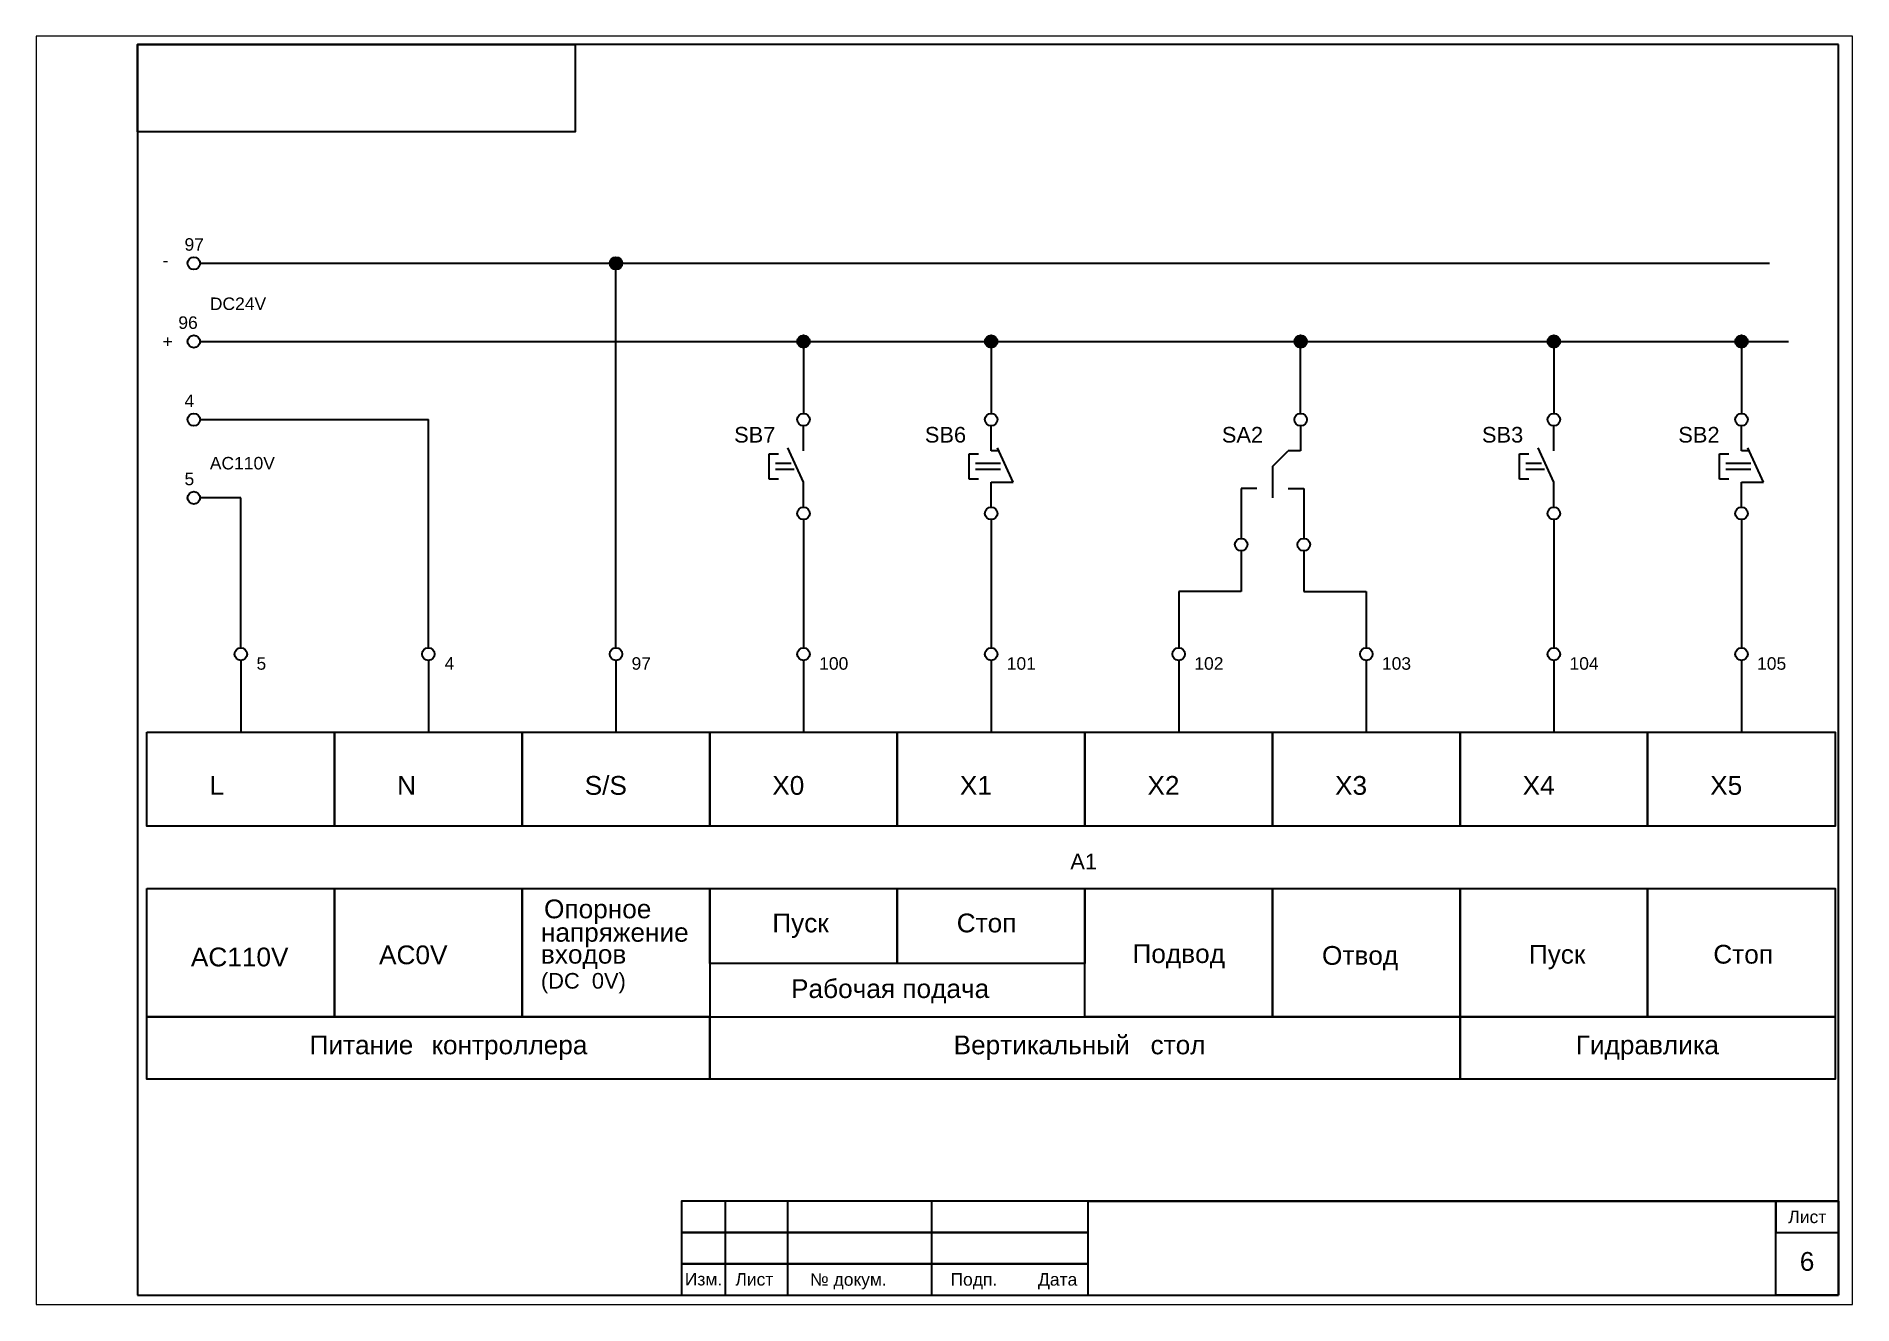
# Paper-space layout 'Лист5' of a CAD drawing. Header units: millimetres. Extents: x 0 to 291, y 0 to 203.
# The model-space entities are those that its viewports show. They can reach past a viewport. Long polylines and large blocks are cut down to what shows.
import ezdxf

# ---------------------------------------------------------------- set-up
doc = ezdxf.new("R2010")
doc.units = ezdxf.units.MM
for name, color, linetype, lineweight in [('Маркировка', 7, 'Continuous', 25), ('Оформление', 7, 'Continuous', 30), ('Элементы', 7, 'Continuous', 30)]:
    doc.layers.add(name, color=color, linetype=linetype, lineweight=lineweight)
doc.styles.get("Standard").update_dxf_attribs({"font": 'arial.ttf'})

msp = doc.modelspace()

# ---------------------------------------------------------------- hatches: boundary and pattern name
at = {"layer": 'Элементы'}
h = msp.add_hatch(color=256, dxfattribs=at)
h.dxf.hatch_style = 1
h.paths.add_polyline_path([(7785.83, 887.68, 1), (7783.83, 887.68, 1)])
h = msp.add_hatch(color=256, dxfattribs=at)
h.dxf.hatch_style = 1
h.paths.add_polyline_path([(7815.83, 875.18, 1), (7813.83, 875.18, 1)])
h = msp.add_hatch(color=256, dxfattribs=at)
h.dxf.hatch_style = 1
h.paths.add_polyline_path([(7845.83, 875.18, 1), (7843.83, 875.18, 1)])
h = msp.add_hatch(color=256, dxfattribs=at)
h.dxf.hatch_style = 1
h.paths.add_polyline_path([(7895.33, 875.18, 1), (7893.33, 875.18, 1)])
h = msp.add_hatch(color=256, dxfattribs=at)
h.dxf.hatch_style = 1
h.paths.add_polyline_path([(7935.83, 875.18, 1), (7933.83, 875.18, 1)])
h = msp.add_hatch(color=256, dxfattribs=at)
h.dxf.hatch_style = 1
h.paths.add_polyline_path([(7965.83, 875.18, 1), (7963.83, 875.18, 1)])

# ---------------------------------------------------------------- linework, layer by layer
at = {"layer": 'Оформление'}
for p, q in [((7980.33, 922.68), (7708.33, 922.68)), ((7708.33, 922.68), (7708.33, 722.68)), ((7980.33, 722.68), (7980.33, 922.68)), ((7708.33, 722.68), (7980.33, 722.68)), ((7795.33, 722.68), (7980.33, 722.68)), ((7795.33, 722.68), (7980.33, 722.68)), ((7795.33, 722.68), (7980.33, 722.68))]:
    msp.add_line(p, q, dxfattribs=at)
at = {"layer": 'Оформление', "lineweight": 35}
msp.add_line((7860.33, 737.68), (7980.33, 737.68), dxfattribs=at)
at = {"layer": 'Оформление'}
for points in [[(7709.83, 787.68), (7739.83, 787.68), (7739.83, 767.18), (7709.83, 767.18)], [(7739.83, 787.68), (7769.83, 787.68), (7769.83, 767.18), (7739.83, 767.18)], [(7769.83, 787.68), (7799.83, 787.68), (7799.83, 767.18), (7769.83, 767.18)], [(7799.83, 787.68), (7829.83, 787.68), (7829.83, 775.68), (7799.83, 775.68)], [(7829.83, 787.68), (7859.83, 787.68), (7859.83, 775.68), (7829.83, 775.68)], [(7859.83, 787.68), (7889.83, 787.68), (7889.83, 767.18), (7859.83, 767.18)], [(7889.83, 787.68), (7919.83, 787.68), (7919.83, 767.18), (7889.83, 767.18)], [(7919.83, 787.68), (7949.83, 787.68), (7949.83, 767.18), (7919.83, 767.18)], [(7949.83, 787.68), (7979.83, 787.68), (7979.83, 767.18), (7949.83, 767.18)], [(7709.83, 767.18), (7799.83, 767.18), (7799.83, 757.18), (7709.83, 757.18)], [(7799.83, 767.18), (7919.83, 767.18), (7919.83, 757.18), (7799.83, 757.18)], [(7919.83, 767.18), (7979.83, 767.18), (7979.83, 757.18), (7919.83, 757.18)], [(7795.33, 722.68), (7812.33, 722.68), (7812.31, 737.68), (7795.31, 737.68)], [(7795.33, 732.68), (7860.33, 732.68), (7860.33, 737.68), (7795.33, 737.68)], [(7795.33, 722.68), (7802.33, 722.68), (7802.33, 737.68), (7795.33, 737.68)], [(7795.33, 722.68), (7835.33, 722.68), (7835.33, 737.68), (7795.33, 737.68)], [(7980.33, 722.68), (7970.33, 722.68), (7970.33, 737.68), (7980.33, 737.68)], [(7980.33, 737.68), (7970.33, 737.68), (7970.33, 732.68), (7980.33, 732.68)], [(7795.33, 727.68), (7860.33, 727.68), (7860.33, 732.68), (7795.33, 732.68)], [(7795.33, 722.68), (7860.33, 722.68), (7860.33, 727.68), (7795.33, 727.68)]]:
    msp.add_lwpolyline(points, close=True, dxfattribs=at)
at = {"layer": 'Элементы'}
for p, q in [((7718.33, 887.68), (7969.33, 887.68)), ((7784.83, 826.18), (7784.83, 887.68)), ((7718.33, 875.18), (7972.33, 875.18)), ((7814.83, 875.18), (7814.83, 863.68)), ((7844.83, 875.18), (7844.83, 863.68)), ((7894.33, 863.68), (7894.33, 875.18)), ((7934.83, 875.18), (7934.83, 863.68)), ((7964.83, 875.18), (7964.83, 863.68)), ((7718.33, 862.68), (7754.83, 862.68)), ((7754.83, 826.18), (7754.83, 862.68)), ((7814.83, 857.68), (7814.83, 861.68)), ((7844.83, 857.68), (7844.83, 861.68)), ((7894.33, 861.68), (7894.33, 857.68)), ((7934.83, 857.68), (7934.83, 861.68)), ((7964.83, 857.68), (7964.83, 861.68)), ((7809.33, 853.18), (7809.33, 857.18)), ((7809.33, 857.18), (7810.83, 857.18)), ((7814.83, 852.68), (7812.33, 858.18)), ((7841.33, 853.18), (7841.33, 857.18)), ((7841.33, 857.18), (7842.83, 857.18)), ((7846.06, 857.68), (7844.83, 857.68)), ((7848.33, 852.68), (7845.83, 858.18)), ((7889.83, 855.18), (7892.33, 857.68)), ((7894.33, 857.68), (7892.33, 857.68)), ((7929.33, 853.18), (7929.33, 857.18)), ((7929.33, 857.18), (7930.83, 857.18)), ((7934.83, 852.68), (7932.33, 858.18)), ((7961.33, 853.18), (7961.33, 857.18)), ((7961.33, 857.18), (7962.83, 857.18)), ((7966.06, 857.68), (7964.83, 857.68)), ((7968.33, 852.68), (7965.83, 858.18)), ((7812.83, 855.68), (7810.33, 855.68)), ((7813.33, 854.68), (7810.33, 854.68)), ((7846.33, 855.68), (7842.33, 855.68)), ((7846.33, 854.68), (7842.33, 854.68)), ((7889.83, 855.18), (7889.83, 850.18)), ((7932.83, 855.68), (7930.33, 855.68)), ((7933.33, 854.68), (7930.33, 854.68)), ((7966.33, 855.68), (7962.33, 855.68)), ((7966.33, 854.68), (7962.33, 854.68)), ((7810.83, 853.18), (7809.33, 853.18)), ((7814.83, 848.68), (7814.83, 852.68)), ((7842.83, 853.18), (7841.33, 853.18)), ((7844.83, 848.68), (7844.83, 852.68)), ((7844.83, 852.68), (7848.33, 852.68)), ((7887.33, 851.68), (7884.83, 851.68)), ((7884.83, 851.68), (7884.83, 843.68)), ((7892.33, 851.68), (7894.83, 851.68)), ((7894.83, 851.68), (7894.83, 843.68)), ((7930.83, 853.18), (7929.33, 853.18)), ((7934.83, 848.68), (7934.83, 852.68)), ((7962.83, 853.18), (7961.33, 853.18)), ((7964.83, 848.68), (7964.83, 852.68)), ((7964.83, 852.68), (7968.33, 852.68)), ((7724.83, 850.18), (7718.33, 850.18)), ((7724.83, 826.18), (7724.83, 850.18)), ((7814.83, 846.68), (7814.83, 826.18)), ((7844.83, 846.68), (7844.83, 826.18)), ((7934.83, 846.68), (7934.83, 826.18)), ((7964.83, 846.68), (7964.83, 826.18)), ((7884.83, 841.68), (7884.83, 835.18)), ((7894.83, 841.68), (7894.83, 835.18)), ((7884.83, 835.18), (7874.83, 835.18)), ((7874.83, 835.18), (7874.83, 826.18)), ((7894.83, 835.18), (7904.83, 835.18)), ((7904.83, 835.18), (7904.83, 826.18)), ((7724.83, 824.18), (7724.83, 812.68)), ((7754.83, 824.18), (7754.83, 812.68)), ((7784.83, 824.18), (7784.83, 812.68)), ((7814.83, 824.18), (7814.83, 812.68)), ((7844.83, 824.18), (7844.83, 812.68)), ((7874.83, 824.18), (7874.83, 812.68)), ((7904.83, 824.18), (7904.83, 812.68)), ((7934.83, 824.18), (7934.83, 812.68)), ((7964.83, 824.18), (7964.83, 812.68))]:
    msp.add_line(p, q, dxfattribs=at)
for points in [[(7778.33, 922.68), (7778.33, 908.68), (7708.33, 908.68), (7708.33, 922.68)], [(7709.83, 812.68), (7739.83, 812.68), (7739.83, 797.68), (7709.83, 797.68)], [(7739.83, 812.68), (7769.83, 812.68), (7769.83, 797.68), (7739.83, 797.68)], [(7769.83, 812.68), (7799.83, 812.68), (7799.83, 797.68), (7769.83, 797.68)], [(7799.83, 812.68), (7829.83, 812.68), (7829.83, 797.68), (7799.83, 797.68)], [(7829.83, 812.68), (7859.83, 812.68), (7859.83, 797.68), (7829.83, 797.68)], [(7859.83, 812.68), (7889.83, 812.68), (7889.83, 797.68), (7859.83, 797.68)], [(7889.83, 812.68), (7919.83, 812.68), (7919.83, 797.68), (7889.83, 797.68)], [(7919.83, 812.68), (7949.83, 812.68), (7949.83, 797.68), (7919.83, 797.68)], [(7949.83, 812.68), (7979.83, 812.68), (7979.83, 797.68), (7949.83, 797.68)]]:
    msp.add_lwpolyline(points, close=True, dxfattribs=at)
for centre in [(7717.33, 887.68), (7784.83, 887.68), (7717.33, 875.18), (7814.83, 875.18), (7844.83, 875.18), (7894.33, 875.18), (7934.83, 875.18), (7964.83, 875.18), (7717.33, 862.68), (7814.83, 862.68), (7844.83, 862.68), (7894.33, 862.68), (7934.83, 862.68), (7964.83, 862.68), (7717.33, 850.18), (7814.83, 847.68), (7844.83, 847.68), (7934.83, 847.68), (7964.83, 847.68), (7884.83, 842.68), (7894.83, 842.68), (7724.83, 825.18), (7754.83, 825.18), (7784.83, 825.18), (7814.83, 825.18), (7844.83, 825.18), (7874.83, 825.18), (7904.83, 825.18), (7934.83, 825.18), (7964.83, 825.18)]:
    msp.add_circle(centre, 1, dxfattribs=at)

# ---------------------------------------------------------------- texts
at = {"layer": 'Маркировка'}
for s, height, p in [('97', 2, (7715.83, 889.69)), ('-', 2, (7712.33, 887.18)), ('DC24V', 2, (7719.88, 880.21)), ('96', 2, (7714.84, 877.19)), ('+', 2, (7712.33, 874.18)), ('4', 2, (7715.83, 864.69)), ('SB7', 2.5, (7803.73, 859.01)), ('SB6', 2.5, (7834.23, 859.01)), ('SA2', 2.5, (7881.73, 859.01)), ('SB3', 2.5, (7923.33, 859.01)), ('SB2', 2.5, (7954.73, 859.01)), ('5', 2, (7715.83, 852.19)), ('AC110V', 2, (7719.88, 854.71)), ('5', 2, (7727.34, 822.68)), ('4', 2, (7757.43, 822.71)), ('97', 2, (7787.33, 822.68)), ('100', 2, (7817.33, 822.68)), ('101', 2, (7847.33, 822.68)), ('102', 2, (7877.33, 822.68)), ('103', 2, (7907.33, 822.68)), ('104', 2, (7937.33, 822.68)), ('105', 2, (7967.33, 822.68)), ('A1', 2.5, (7857.5, 790.76))]:
    msp.add_text(s, height=height, dxfattribs=at).set_placement(p)
at = {"layer": 'Оформление'}
for s, height, p in [('Опорное', 3, (7773.33, 782.93)), ('напряжение', 3, (7772.83, 779.18)), ('Пуск', 3, (7809.83, 780.68)), ('Стоп', 3, (7839.33, 780.68)), ('AC0V', 3, (7746.94, 775.58)), ('Подвод', 3, (7867.44, 775.78)), ('Отвод', 3, (7897.75, 775.49)), ('Пуск', 3, (7930.83, 775.68)), ('Стоп', 3, (7960.33, 775.68)), ('AC110V', 3, (7716.85, 775.24)), ('входов', 3, (7772.83, 775.68)), ('(DC  0V)', 2.5, (7772.83, 771.68)), ('Рабочая подача', 3, (7812.83, 770.18)), ('Питание', 3, (7735.83, 761.18)), ('Вертикальный ', 3, (7838.83, 761.18)), ('Гидравлика', 3, (7938.33, 761.18)), ('контроллера', 3, (7755.33, 761.18)), ('стол', 3, (7870.33, 761.18)), ('Лист', 2, (7972.33, 734.18)), ('6', 3, (7974.16, 726.56)), ('Изм.', 2, (7795.84, 724.21)), ('Лист', 2, (7803.93, 724.19)), ('№ докум.', 2, (7815.86, 724.17)), ('Подп.', 2, (7838.33, 724.18)), ('Дата', 2, (7852.33, 724.18))]:
    msp.add_text(s, height=height, dxfattribs=at).set_placement(p)
at = {"layer": 'Элементы'}
for s, p in [('L', (7719.83, 802.68)), ('N', (7749.83, 802.68)), ('S/S', (7779.83, 802.68)), ('X0', (7809.83, 802.68)), ('X1', (7839.83, 802.68)), ('X2', (7869.83, 802.68)), ('X3', (7899.83, 802.68)), ('X4', (7929.83, 802.68)), ('X5', (7959.83, 802.68))]:
    msp.add_text(s, height=3, dxfattribs=at).set_placement(p)

psp = doc.layouts.new('Лист5')

# ---------------------------------------------------------------- viewports
at = {"layer": 'Элементы'}
psp.add_viewport(center=(145.39, 101.63), size=(290.49, 202.8366), view_center_point=(7837.37, 822.56), view_height=202.8366, dxfattribs=at)

doc.saveas('drawing.dxf')
